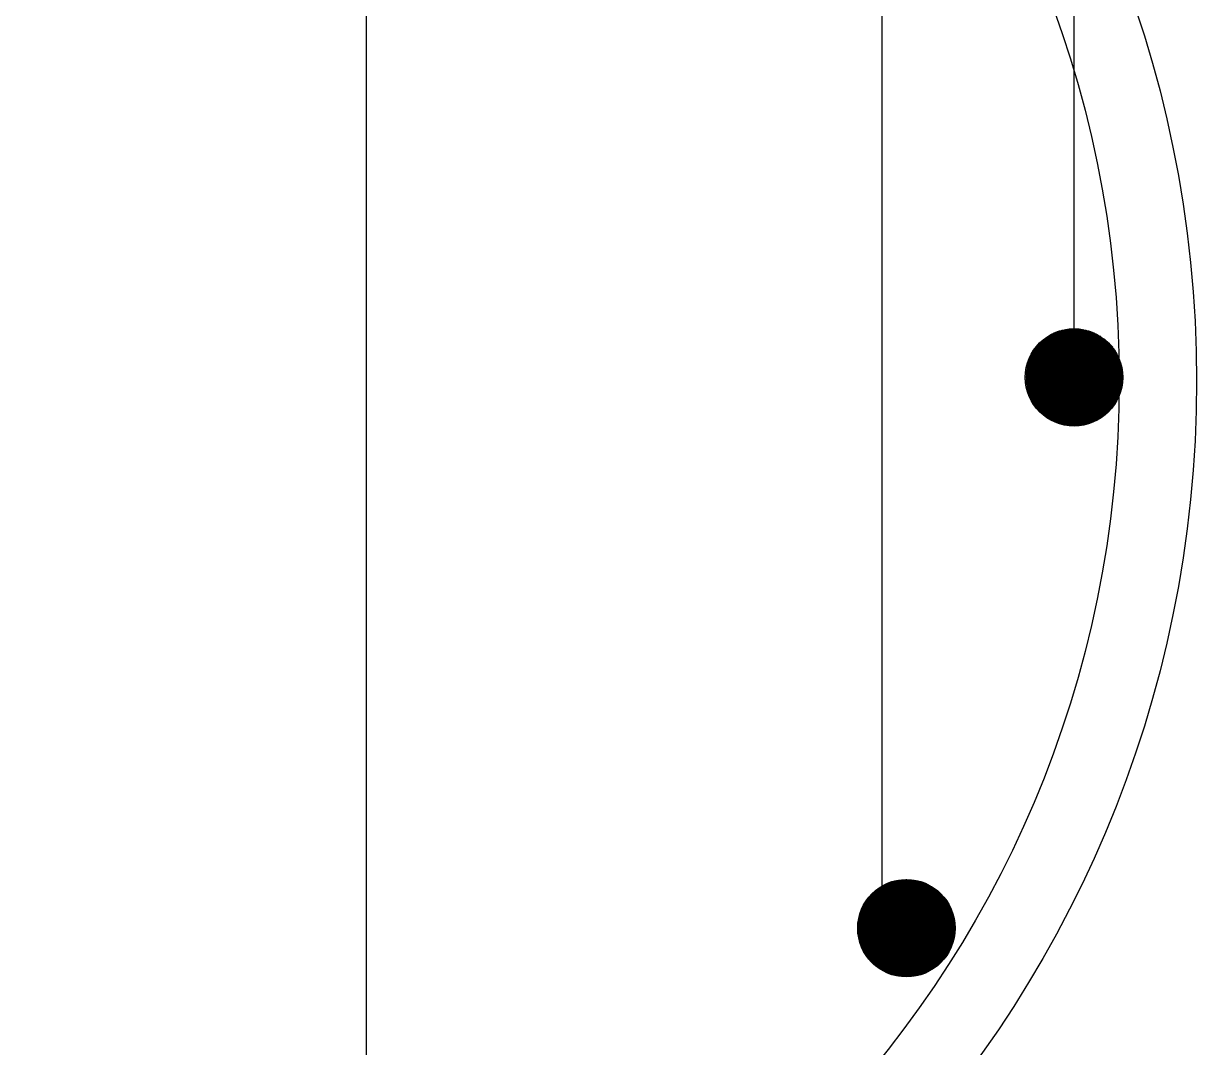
# Model space of a CAD drawing. Header units: metres. Extents: x 0 to 297, y 0 to 210.
# Drawn here: x 231.14 to 247.52, y 163.42 to 177.72 of the extents above; entities that cross this region are included whole.
import ezdxf

# ---------------------------------------------------------------- set-up
doc = ezdxf.new("R2010")
doc.units = ezdxf.units.M

msp = doc.modelspace()

# ---------------------------------------------------------------- linework, layer by layer
for p, q in [((235.93, 192.02), (235.93, 159.74)), ((243.13, 165.09), (243.13, 192.02)), ((245.81, 172.78), (245.81, 192.02)), ((245.14, 172.73), (245.87, 173.46)), ((245.14, 172.74), (245.86, 173.46)), ((245.14, 172.74), (245.85, 173.46)), ((245.14, 172.75), (245.84, 173.46)), ((245.14, 172.76), (245.83, 173.46)), ((245.14, 172.77), (245.82, 173.46)), ((245.14, 172.78), (245.81, 173.46)), ((245.14, 172.79), (245.8, 173.46)), ((245.14, 172.8), (245.79, 173.46)), ((245.14, 172.81), (245.78, 173.46)), ((245.14, 172.82), (245.77, 173.46)), ((245.14, 172.83), (245.76, 173.46)), ((245.14, 172.84), (245.75, 173.46)), ((245.14, 172.69), (245.9, 173.45)), ((245.14, 172.7), (245.9, 173.45)), ((245.14, 172.71), (245.89, 173.45)), ((245.14, 172.72), (245.88, 173.45)), ((245.14, 172.85), (245.74, 173.45)), ((245.14, 172.86), (245.73, 173.45)), ((245.14, 172.87), (245.72, 173.45)), ((245.15, 172.65), (245.94, 173.45)), ((245.15, 172.66), (245.94, 173.45)), ((245.15, 172.67), (245.93, 173.45)), ((245.15, 172.68), (245.92, 173.45)), ((245.15, 172.68), (245.91, 173.45)), ((245.15, 172.89), (245.71, 173.45)), ((245.15, 172.9), (245.7, 173.45)), ((245.15, 172.91), (245.69, 173.45)), ((245.15, 172.64), (245.96, 173.44)), ((245.15, 172.64), (245.95, 173.44)), ((245.15, 172.92), (245.68, 173.44)), ((245.15, 172.93), (245.66, 173.44)), ((245.16, 172.61), (245.98, 173.44)), ((245.16, 172.62), (245.98, 173.44)), ((245.16, 172.63), (245.97, 173.44)), ((245.16, 172.94), (245.65, 173.44)), ((245.16, 172.96), (245.64, 173.44)), ((245.16, 172.6), (246, 173.43)), ((245.16, 172.61), (245.99, 173.43)), ((245.16, 172.97), (245.63, 173.43)), ((245.17, 172.58), (246.02, 173.43)), ((245.17, 172.58), (246.01, 173.43)), ((245.17, 172.59), (246.01, 173.43)), ((245.17, 172.98), (245.61, 173.43)), ((245.17, 172.57), (246.03, 173.42)), ((245.17, 173), (245.6, 173.42)), ((245.18, 172.55), (246.05, 173.42)), ((245.18, 172.55), (246.04, 173.42)), ((245.18, 172.56), (246.03, 173.42)), ((245.18, 173.01), (245.58, 173.42)), ((246.45, 172.55), (245.58, 173.42)), ((246.45, 172.56), (245.59, 173.42)), ((246.45, 172.57), (245.6, 173.42)), ((246.45, 172.57), (245.6, 173.42)), ((246.46, 172.58), (245.61, 173.43)), ((246.46, 172.59), (245.62, 173.43)), ((246.46, 172.6), (245.62, 173.43)), ((246.46, 172.6), (245.63, 173.43)), ((246.47, 172.61), (245.64, 173.44)), ((246.47, 172.62), (245.65, 173.44)), ((246.47, 172.63), (245.66, 173.44)), ((246.47, 172.63), (245.66, 173.44)), ((246.47, 172.64), (245.67, 173.44)), ((246.47, 172.65), (245.68, 173.44)), ((246.48, 172.66), (245.69, 173.45)), ((246.48, 172.66), (245.69, 173.45)), ((246.48, 172.67), (245.7, 173.45)), ((246.48, 172.68), (245.71, 173.45)), ((246.48, 172.69), (245.72, 173.45)), ((246.48, 172.7), (245.73, 173.45)), ((246.48, 172.71), (245.74, 173.45)), ((246.48, 172.71), (245.74, 173.45)), ((246.49, 172.72), (245.75, 173.46)), ((246.49, 172.73), (245.76, 173.46)), ((246.49, 172.74), (245.77, 173.46)), ((246.49, 172.75), (245.78, 173.46)), ((246.49, 172.76), (245.79, 173.46)), ((246.49, 172.77), (245.8, 173.46)), ((246.49, 172.78), (245.81, 173.46)), ((246.49, 172.79), (245.82, 173.46)), ((246.49, 172.8), (245.83, 173.46)), ((246.49, 172.81), (245.84, 173.46)), ((246.49, 172.82), (245.85, 173.46)), ((246.49, 172.83), (245.86, 173.46)), ((246.49, 172.84), (245.87, 173.46)), ((246.48, 172.85), (245.88, 173.45)), ((246.48, 172.86), (245.89, 173.45)), ((246.48, 172.87), (245.9, 173.45)), ((246.48, 172.88), (245.91, 173.45)), ((246.48, 172.89), (245.92, 173.45)), ((246.48, 172.9), (245.93, 173.45)), ((246.47, 172.92), (245.95, 173.44)), ((246.47, 172.93), (245.96, 173.44)), ((246.47, 172.94), (245.97, 173.44)), ((246.47, 172.95), (245.98, 173.44)), ((246.46, 172.97), (246, 173.43)), ((246.46, 172.98), (246.01, 173.43)), ((246.45, 172.99), (246.02, 173.42)), ((246.45, 173.01), (246.04, 173.42)), ((245.18, 172.54), (246.06, 173.41)), ((245.18, 173.03), (245.57, 173.41)), ((245.19, 172.53), (246.07, 173.41)), ((245.19, 172.53), (246.06, 173.41)), ((245.19, 173.04), (245.55, 173.41)), ((245.19, 172.51), (246.08, 173.4)), ((245.19, 172.52), (246.08, 173.4)), ((245.2, 172.5), (246.1, 173.4)), ((245.2, 172.51), (246.09, 173.4)), ((245.2, 173.06), (245.53, 173.4)), ((245.2, 172.49), (246.1, 173.39)), ((245.21, 172.48), (246.12, 173.39)), ((245.21, 172.49), (246.11, 173.39)), ((245.21, 173.08), (245.52, 173.39)), ((245.21, 172.47), (246.12, 173.38)), ((245.22, 172.46), (246.13, 173.38)), ((245.22, 172.47), (246.13, 173.38)), ((245.22, 173.1), (245.5, 173.38)), ((245.22, 172.46), (246.14, 173.37)), ((245.23, 172.44), (246.15, 173.37)), ((245.23, 172.45), (246.15, 173.37)), ((245.23, 173.12), (245.48, 173.37)), ((245.23, 172.44), (246.16, 173.36)), ((245.24, 172.43), (246.17, 173.36)), ((245.24, 172.43), (246.16, 173.36)), ((245.24, 172.42), (246.18, 173.35)), ((245.24, 173.15), (245.45, 173.35)), ((245.25, 172.41), (246.18, 173.35)), ((245.25, 172.41), (246.19, 173.34)), ((245.26, 172.4), (246.2, 173.34)), ((245.26, 172.4), (246.19, 173.34)), ((245.26, 172.39), (246.2, 173.33)), ((245.26, 173.17), (245.42, 173.33)), ((245.27, 172.39), (246.21, 173.33)), ((245.27, 172.38), (246.22, 173.32)), ((245.28, 172.37), (246.23, 173.32)), ((245.28, 172.38), (246.22, 173.32)), ((245.28, 172.36), (246.23, 173.31)), ((245.29, 172.36), (246.24, 173.31)), ((245.29, 172.35), (246.24, 173.3)), ((245.3, 172.34), (246.25, 173.3)), ((245.3, 172.35), (246.25, 173.3)), ((245.3, 173.22), (245.38, 173.3)), ((245.31, 172.33), (246.26, 173.29)), ((245.31, 172.34), (246.26, 173.29)), ((245.31, 172.33), (246.27, 173.28)), ((245.32, 172.32), (246.27, 173.28)), ((245.32, 172.32), (246.28, 173.27)), ((246.28, 172.29), (245.32, 173.25)), ((245.33, 172.31), (246.28, 173.27)), ((245.33, 172.31), (246.29, 173.26)), ((246.29, 172.3), (245.33, 173.26)), ((246.28, 172.3), (245.33, 173.25)), ((246.3, 172.31), (245.34, 173.27)), ((245.34, 172.3), (246.29, 173.26)), ((246.29, 172.31), (245.34, 173.26)), ((245.34, 172.3), (246.3, 173.25)), ((246.31, 172.32), (245.35, 173.28)), ((246.3, 172.32), (245.35, 173.27)), ((245.35, 172.29), (246.3, 173.25)), ((246.31, 172.33), (245.36, 173.28)), ((246.31, 172.33), (245.36, 173.28)), ((246.32, 172.34), (245.37, 173.29)), ((246.32, 172.34), (245.37, 173.29)), ((246.33, 172.35), (245.38, 173.3)), ((246.33, 172.35), (245.38, 173.3)), ((246.34, 172.36), (245.39, 173.31)), ((246.34, 172.36), (245.39, 173.31)), ((246.35, 172.37), (245.4, 173.32)), ((246.35, 172.37), (245.4, 173.32)), ((246.36, 172.38), (245.41, 173.33)), ((246.35, 172.38), (245.41, 173.32)), ((246.36, 172.39), (245.42, 173.33)), ((246.37, 172.4), (245.43, 173.34)), ((246.37, 172.4), (245.43, 173.34)), ((246.38, 172.41), (245.44, 173.35)), ((246.37, 172.41), (245.44, 173.34)), ((246.38, 172.42), (245.45, 173.35)), ((246.38, 172.42), (245.45, 173.35)), ((246.39, 172.43), (245.46, 173.36)), ((246.4, 172.44), (245.47, 173.37)), ((246.39, 172.44), (245.47, 173.36)), ((246.4, 172.45), (245.48, 173.37)), ((246.4, 172.45), (245.48, 173.37)), ((246.41, 172.46), (245.49, 173.38)), ((246.41, 172.47), (245.5, 173.38)), ((246.41, 172.47), (245.5, 173.38)), ((246.42, 172.48), (245.51, 173.39)), ((246.42, 172.48), (245.51, 173.39)), ((246.42, 172.49), (245.52, 173.39)), ((246.43, 172.5), (245.53, 173.4)), ((246.42, 172.5), (245.53, 173.39)), ((246.43, 172.51), (245.54, 173.4)), ((246.44, 172.52), (245.55, 173.41)), ((246.43, 172.52), (245.55, 173.4)), ((246.44, 172.53), (245.56, 173.41)), ((246.44, 172.54), (245.57, 173.41)), ((246.44, 172.54), (245.57, 173.41)), ((246.44, 173.02), (246.05, 173.41)), ((246.44, 173.04), (246.07, 173.41)), ((246.43, 173.06), (246.09, 173.4)), ((246.42, 173.07), (246.1, 173.39)), ((246.41, 173.09), (246.12, 173.38)), ((246.4, 173.11), (246.14, 173.37)), ((246.39, 173.14), (246.17, 173.36)), ((246.37, 173.16), (246.19, 173.34)), ((246.35, 173.2), (246.23, 173.32)), ((246.12, 172.18), (245.21, 173.09)), ((246.14, 172.19), (245.22, 173.11)), ((246.13, 172.19), (245.22, 173.1)), ((246.13, 172.19), (245.22, 173.1)), ((246.16, 172.2), (245.23, 173.13)), ((246.15, 172.2), (245.23, 173.12)), ((246.15, 172.2), (245.23, 173.12)), ((246.17, 172.21), (245.24, 173.14)), ((246.17, 172.21), (245.24, 173.14)), ((246.16, 172.21), (245.24, 173.13)), ((246.19, 172.22), (245.25, 173.16)), ((246.19, 172.22), (245.25, 173.16)), ((246.18, 172.22), (245.25, 173.15)), ((246.2, 172.23), (245.26, 173.17)), ((246.2, 172.23), (245.26, 173.17)), ((246.22, 172.24), (245.27, 173.19)), ((246.21, 172.24), (245.27, 173.18)), ((246.21, 172.24), (245.27, 173.18)), ((246.23, 172.25), (245.28, 173.2)), ((246.23, 172.25), (245.28, 173.2)), ((246.24, 172.26), (245.29, 173.21)), ((246.24, 172.26), (245.29, 173.21)), ((246.26, 172.27), (245.3, 173.23)), ((246.25, 172.27), (245.3, 173.22)), ((246.25, 172.27), (245.3, 173.22)), ((246.27, 172.28), (245.31, 173.24)), ((246.26, 172.28), (245.31, 173.23)), ((246.27, 172.29), (245.32, 173.24)), ((245.35, 172.29), (246.31, 173.24)), ((245.36, 172.29), (246.31, 173.24)), ((245.36, 172.28), (246.32, 173.23)), ((245.37, 172.28), (246.32, 173.23)), ((245.37, 172.27), (246.32, 173.22)), ((245.38, 172.27), (246.33, 173.22)), ((245.38, 172.26), (246.33, 173.21)), ((245.39, 172.26), (246.34, 173.21)), ((245.39, 172.25), (246.34, 173.2)), ((245.4, 172.25), (246.35, 173.2)), ((245.4, 172.25), (246.35, 173.19)), ((245.41, 172.24), (246.35, 173.19)), ((245.41, 172.24), (246.36, 173.18)), ((245.42, 172.23), (246.36, 173.18)), ((245.43, 172.23), (246.37, 173.17)), ((245.43, 172.23), (246.37, 173.16)), ((245.44, 172.22), (246.37, 173.16)), ((245.44, 172.22), (246.38, 173.15)), ((245.45, 172.21), (246.38, 173.15)), ((245.45, 172.21), (246.39, 173.14)), ((245.46, 172.21), (246.39, 173.14)), ((245.47, 172.2), (246.39, 173.13)), ((245.47, 172.2), (246.4, 173.12)), ((245.48, 172.2), (246.4, 173.12)), ((245.48, 172.19), (246.4, 173.11)), ((245.49, 172.19), (246.41, 173.11)), ((245.5, 172.19), (246.41, 173.1)), ((245.5, 172.18), (246.41, 173.09)), ((245.51, 172.18), (246.42, 173.09)), ((245.96, 172.12), (245.15, 172.93)), ((246, 172.13), (245.16, 172.97)), ((245.99, 172.13), (245.16, 172.96)), ((245.98, 172.13), (245.16, 172.95)), ((245.97, 172.13), (245.16, 172.94)), ((245.97, 172.13), (245.16, 172.94)), ((246.03, 172.14), (245.17, 173)), ((246.03, 172.14), (245.17, 173)), ((246.02, 172.14), (245.17, 172.99)), ((246.01, 172.14), (245.17, 172.98)), ((246, 172.14), (245.17, 172.97)), ((246.05, 172.15), (245.18, 173.02)), ((246.05, 172.15), (245.18, 173.02)), ((246.04, 172.15), (245.18, 173.01)), ((246.08, 172.16), (245.19, 173.05)), ((246.07, 172.16), (245.19, 173.04)), ((246.07, 172.16), (245.19, 173.04)), ((246.06, 172.16), (245.19, 173.03)), ((246.1, 172.17), (245.2, 173.07)), ((246.09, 172.17), (245.2, 173.06)), ((246.09, 172.17), (245.2, 173.06)), ((246.11, 172.18), (245.21, 173.08)), ((246.11, 172.18), (245.21, 173.08)), ((245.52, 172.18), (246.42, 173.08)), ((245.52, 172.17), (246.42, 173.07)), ((245.53, 172.17), (246.43, 173.07)), ((245.54, 172.17), (246.43, 173.06)), ((245.54, 172.16), (246.43, 173.05)), ((245.55, 172.16), (246.43, 173.05)), ((245.56, 172.16), (246.44, 173.04)), ((245.56, 172.16), (246.44, 173.03)), ((245.57, 172.15), (246.44, 173.03)), ((245.58, 172.15), (246.45, 173.02)), ((245.58, 172.15), (246.45, 173.01)), ((245.59, 172.15), (246.45, 173.01)), ((245.6, 172.14), (246.45, 173)), ((245.6, 172.14), (246.46, 172.99)), ((245.61, 172.14), (246.46, 172.98)), ((245.62, 172.14), (246.46, 172.98)), ((245.63, 172.13), (246.46, 172.97)), ((245.63, 172.13), (246.46, 172.96)), ((245.64, 172.13), (246.47, 172.95)), ((245.65, 172.13), (246.47, 172.95)), ((245.66, 172.13), (246.47, 172.94)), ((245.66, 172.12), (246.47, 172.93)), ((245.9, 172.11), (245.14, 172.87)), ((245.89, 172.11), (245.14, 172.86)), ((245.88, 172.11), (245.14, 172.85)), ((245.88, 172.11), (245.14, 172.85)), ((245.87, 172.11), (245.14, 172.84)), ((245.86, 172.11), (245.14, 172.83)), ((245.85, 172.11), (245.14, 172.82)), ((245.84, 172.11), (245.14, 172.81)), ((245.83, 172.11), (245.14, 172.8)), ((245.82, 172.11), (245.14, 172.79)), ((245.81, 172.11), (245.14, 172.78)), ((245.8, 172.11), (245.14, 172.77)), ((245.79, 172.11), (245.14, 172.76)), ((245.95, 172.12), (245.15, 172.92)), ((245.94, 172.12), (245.15, 172.91)), ((245.93, 172.12), (245.15, 172.9)), ((245.93, 172.12), (245.15, 172.9)), ((245.92, 172.12), (245.15, 172.89)), ((245.91, 172.12), (245.15, 172.88)), ((245.67, 172.12), (246.47, 172.92)), ((245.68, 172.12), (246.47, 172.92)), ((245.69, 172.12), (246.48, 172.91)), ((245.7, 172.12), (246.48, 172.9)), ((245.7, 172.12), (246.48, 172.89)), ((245.71, 172.12), (246.48, 172.88)), ((245.72, 172.11), (246.48, 172.88)), ((245.73, 172.11), (246.48, 172.87)), ((245.74, 172.11), (246.48, 172.86)), ((245.75, 172.11), (246.48, 172.85)), ((245.76, 172.11), (246.49, 172.84)), ((245.76, 172.11), (246.49, 172.83)), ((245.77, 172.11), (246.49, 172.82)), ((245.78, 172.11), (246.49, 172.81)), ((245.79, 172.11), (246.49, 172.8)), ((245.8, 172.11), (246.49, 172.8)), ((245.81, 172.11), (246.49, 172.79)), ((245.82, 172.11), (246.49, 172.78)), ((245.83, 172.11), (246.49, 172.77)), ((245.84, 172.11), (246.49, 172.76)), ((245.78, 172.11), (245.14, 172.75)), ((245.77, 172.11), (245.14, 172.74)), ((245.76, 172.11), (245.14, 172.73)), ((245.75, 172.11), (245.14, 172.72)), ((245.74, 172.11), (245.14, 172.71)), ((245.73, 172.11), (245.14, 172.7)), ((245.72, 172.11), (245.14, 172.69)), ((245.71, 172.12), (245.15, 172.68)), ((245.7, 172.12), (245.15, 172.67)), ((245.69, 172.12), (245.15, 172.66)), ((245.67, 172.12), (245.15, 172.64)), ((245.66, 172.13), (245.16, 172.63)), ((245.65, 172.13), (245.16, 172.62)), ((245.64, 172.13), (245.16, 172.61)), ((245.85, 172.11), (246.49, 172.75)), ((245.86, 172.11), (246.49, 172.74)), ((245.87, 172.11), (246.49, 172.73)), ((245.88, 172.11), (246.48, 172.72)), ((245.89, 172.11), (246.48, 172.71)), ((245.9, 172.11), (246.48, 172.69)), ((245.91, 172.12), (246.48, 172.68)), ((245.92, 172.12), (246.48, 172.67)), ((245.94, 172.12), (246.48, 172.66)), ((245.95, 172.12), (246.47, 172.65)), ((245.96, 172.12), (246.47, 172.64)), ((245.97, 172.13), (246.47, 172.62)), ((245.99, 172.13), (246.47, 172.61)), ((246, 172.13), (246.46, 172.6)), ((245.62, 172.14), (245.17, 172.59)), ((245.61, 172.14), (245.17, 172.58)), ((245.59, 172.14), (245.17, 172.56)), ((245.58, 172.15), (245.18, 172.55)), ((245.56, 172.16), (245.19, 172.53)), ((245.55, 172.16), (245.19, 172.52)), ((245.53, 172.17), (245.2, 172.5)), ((245.51, 172.18), (245.21, 172.48)), ((245.49, 172.19), (245.22, 172.46)), ((245.47, 172.2), (245.23, 172.44)), ((246.01, 172.14), (246.46, 172.58)), ((246.03, 172.14), (246.45, 172.57)), ((246.04, 172.15), (246.45, 172.56)), ((246.06, 172.15), (246.44, 172.54)), ((246.07, 172.16), (246.44, 172.52)), ((246.09, 172.17), (246.43, 172.51)), ((246.11, 172.18), (246.42, 172.49)), ((246.13, 172.18), (246.41, 172.47)), ((246.15, 172.2), (246.4, 172.45)), ((246.17, 172.21), (246.39, 172.43)), ((245.45, 172.22), (245.25, 172.42)), ((245.42, 172.24), (245.27, 172.39)), ((245.37, 172.28), (245.31, 172.34)), ((246.2, 172.23), (246.37, 172.4)), ((246.24, 172.26), (246.34, 172.36)), ((242.79, 165.08), (243.48, 165.77)), ((242.79, 165.09), (243.47, 165.77)), ((242.79, 165.1), (243.46, 165.77)), ((242.79, 165.05), (243.51, 165.76)), ((242.79, 165.06), (243.5, 165.76)), ((242.79, 165.07), (243.49, 165.76)), ((242.79, 165.11), (243.45, 165.76)), ((242.79, 165.12), (243.44, 165.76)), ((242.79, 165.13), (243.43, 165.76)), ((242.8, 164.97), (243.58, 165.76)), ((242.8, 164.98), (243.58, 165.76)), ((242.8, 164.99), (243.57, 165.76)), ((242.8, 165), (243.56, 165.76)), ((242.8, 165.01), (243.55, 165.76)), ((242.8, 165.02), (243.54, 165.76)), ((242.8, 165.03), (243.53, 165.76)), ((242.8, 165.03), (243.52, 165.76)), ((242.8, 165.04), (243.52, 165.76)), ((242.8, 165.14), (243.42, 165.76)), ((242.8, 165.15), (243.41, 165.76)), ((242.8, 165.16), (243.4, 165.76)), ((242.8, 165.17), (243.39, 165.76)), ((242.8, 165.18), (243.38, 165.76)), ((242.8, 165.19), (243.37, 165.76)), ((242.8, 165.2), (243.36, 165.76)), ((242.81, 164.93), (243.63, 165.75)), ((242.81, 164.94), (243.62, 165.75)), ((242.81, 164.94), (243.62, 165.75)), ((242.81, 164.95), (243.61, 165.75)), ((242.81, 164.96), (243.6, 165.75)), ((242.81, 164.97), (243.59, 165.75)), ((242.81, 165.22), (243.34, 165.75)), ((242.81, 165.23), (243.33, 165.75)), ((242.81, 165.24), (243.32, 165.75)), ((242.81, 165.25), (243.31, 165.75)), ((242.82, 164.9), (243.66, 165.74)), ((242.82, 164.9), (243.65, 165.74)), ((242.82, 164.91), (243.65, 165.74)), ((242.82, 164.92), (243.64, 165.74)), ((242.82, 165.26), (243.29, 165.74)), ((242.82, 165.28), (243.28, 165.74)), ((242.82, 164.89), (243.67, 165.73)), ((242.82, 165.29), (243.27, 165.73)), ((242.83, 164.86), (243.7, 165.73)), ((242.83, 164.87), (243.69, 165.73)), ((242.83, 164.88), (243.68, 165.73)), ((242.83, 164.88), (243.68, 165.73)), ((242.83, 165.31), (243.25, 165.73)), ((242.83, 165.32), (243.24, 165.72)), ((242.84, 164.84), (243.72, 165.72)), ((242.84, 164.85), (243.71, 165.72)), ((242.84, 164.85), (243.7, 165.72)), ((242.84, 165.34), (243.22, 165.72)), ((244.1, 164.84), (243.22, 165.72)), ((244.1, 164.85), (243.22, 165.72)), ((244.1, 164.85), (243.23, 165.72)), ((244.11, 164.87), (243.24, 165.73)), ((244.1, 164.86), (243.24, 165.72)), ((244.11, 164.87), (243.25, 165.73)), ((244.11, 164.88), (243.26, 165.73)), ((244.11, 164.89), (243.27, 165.74)), ((244.11, 164.89), (243.27, 165.73)), ((244.12, 164.9), (243.28, 165.74)), ((244.12, 164.91), (243.29, 165.74)), ((244.12, 164.92), (243.3, 165.74)), ((244.12, 164.92), (243.3, 165.74)), ((244.13, 164.93), (243.31, 165.75)), ((244.13, 164.94), (243.32, 165.75)), ((244.13, 164.95), (243.33, 165.75)), ((244.13, 164.96), (243.33, 165.75)), ((244.13, 164.96), (243.34, 165.75)), ((244.13, 164.97), (243.35, 165.75)), ((244.13, 164.98), (243.36, 165.76)), ((244.14, 164.99), (243.37, 165.76)), ((244.14, 165), (243.38, 165.76)), ((244.14, 165), (243.38, 165.76)), ((244.14, 165.01), (243.39, 165.76)), ((244.14, 165.02), (243.4, 165.76)), ((244.14, 165.03), (243.41, 165.76)), ((244.14, 165.04), (243.42, 165.76)), ((244.14, 165.05), (243.43, 165.76)), ((244.14, 165.06), (243.44, 165.76)), ((244.14, 165.07), (243.45, 165.76)), ((244.14, 165.08), (243.45, 165.76)), ((244.14, 165.09), (243.46, 165.77)), ((244.14, 165.09), (243.47, 165.77)), ((244.14, 165.1), (243.48, 165.76)), ((244.14, 165.11), (243.49, 165.76)), ((244.14, 165.12), (243.5, 165.76)), ((244.14, 165.13), (243.51, 165.76)), ((244.14, 165.14), (243.52, 165.76)), ((244.14, 165.16), (243.53, 165.76)), ((244.14, 165.17), (243.54, 165.76)), ((244.14, 165.18), (243.56, 165.76)), ((244.14, 165.19), (243.57, 165.76)), ((244.13, 165.2), (243.58, 165.76)), ((244.13, 165.21), (243.59, 165.75)), ((244.13, 165.22), (243.6, 165.75)), ((244.13, 165.23), (243.61, 165.75)), ((244.13, 165.25), (243.63, 165.75)), ((244.12, 165.26), (243.64, 165.74)), ((244.12, 165.27), (243.65, 165.74)), ((244.11, 165.29), (243.67, 165.74)), ((244.11, 165.3), (243.68, 165.73)), ((244.11, 165.31), (243.69, 165.73)), ((244.1, 165.33), (243.71, 165.72)), ((242.84, 164.83), (243.72, 165.71)), ((242.85, 164.81), (243.74, 165.71)), ((242.85, 164.82), (243.74, 165.71)), ((242.85, 164.83), (243.73, 165.71)), ((242.85, 165.35), (243.21, 165.71)), ((242.85, 165.37), (243.19, 165.7)), ((242.86, 164.79), (243.76, 165.7)), ((242.86, 164.8), (243.76, 165.7)), ((242.86, 164.81), (243.75, 165.7)), ((242.86, 165.39), (243.17, 165.7)), ((242.87, 164.78), (243.78, 165.69)), ((242.87, 164.78), (243.78, 165.69)), ((242.87, 164.79), (243.77, 165.69)), ((242.87, 165.41), (243.15, 165.69)), ((242.88, 164.76), (243.8, 165.68)), ((242.88, 164.76), (243.8, 165.68)), ((242.88, 164.77), (243.79, 165.68)), ((242.88, 165.43), (243.13, 165.67)), ((242.89, 164.74), (243.82, 165.67)), ((242.89, 164.74), (243.81, 165.67)), ((242.89, 164.75), (243.81, 165.67)), ((242.9, 164.72), (243.84, 165.66)), ((242.9, 164.73), (243.83, 165.66)), ((242.9, 164.73), (243.83, 165.66)), ((242.9, 165.45), (243.11, 165.66)), ((242.91, 164.71), (243.85, 165.65)), ((242.91, 164.72), (243.84, 165.65)), ((242.92, 164.69), (243.87, 165.64)), ((242.92, 164.7), (243.86, 165.64)), ((242.92, 164.7), (243.85, 165.64)), ((242.92, 165.48), (243.08, 165.64)), ((242.93, 164.68), (243.88, 165.63)), ((242.93, 164.69), (243.87, 165.63)), ((242.94, 164.67), (243.89, 165.62)), ((242.94, 164.67), (243.89, 165.62)), ((242.94, 164.68), (243.88, 165.62)), ((242.95, 164.66), (243.9, 165.61)), ((242.95, 164.66), (243.9, 165.61)), ((242.95, 165.52), (243.04, 165.61)), ((242.96, 164.65), (243.91, 165.6)), ((242.96, 164.65), (243.91, 165.6)), ((242.97, 164.64), (243.92, 165.59)), ((242.97, 164.64), (243.92, 165.59)), ((242.97, 164.63), (243.93, 165.58)), ((242.98, 164.62), (243.94, 165.58)), ((242.98, 164.63), (243.93, 165.58)), ((243.94, 164.6), (242.98, 165.56)), ((242.99, 164.62), (243.94, 165.57)), ((242.99, 164.61), (243.95, 165.57)), ((243.95, 164.61), (242.99, 165.57)), ((243.94, 164.61), (242.99, 165.56)), ((243.96, 164.62), (243, 165.58)), ((243.95, 164.62), (243, 165.57)), ((243, 164.61), (243.95, 165.56)), ((243, 164.6), (243.96, 165.56)), ((243.97, 164.63), (243.01, 165.59)), ((243.96, 164.63), (243.01, 165.58)), ((243.97, 164.64), (243.02, 165.6)), ((243.97, 164.64), (243.02, 165.59)), ((243.98, 164.65), (243.03, 165.6)), ((243.98, 164.65), (243.03, 165.6)), ((243.99, 164.66), (243.04, 165.61)), ((243.99, 164.66), (243.04, 165.61)), ((244, 164.67), (243.05, 165.62)), ((244, 164.67), (243.05, 165.62)), ((244.01, 164.68), (243.06, 165.63)), ((244.01, 164.69), (243.06, 165.63)), ((244.01, 164.69), (243.07, 165.63)), ((244.02, 164.7), (243.08, 165.64)), ((244.02, 164.7), (243.08, 165.64)), ((244.03, 164.71), (243.09, 165.65)), ((244.03, 164.71), (243.09, 165.65)), ((244.04, 164.72), (243.1, 165.66)), ((244.03, 164.72), (243.1, 165.65)), ((244.04, 164.73), (243.11, 165.66)), ((244.04, 164.74), (243.12, 165.67)), ((244.05, 164.74), (243.12, 165.67)), ((244.05, 164.75), (243.13, 165.68)), ((244.05, 164.75), (243.13, 165.67)), ((244.06, 164.76), (243.14, 165.68)), ((244.06, 164.77), (243.15, 165.69)), ((244.06, 164.77), (243.15, 165.68)), ((244.07, 164.78), (243.16, 165.69)), ((244.07, 164.79), (243.16, 165.69)), ((244.07, 164.79), (243.17, 165.7)), ((244.08, 164.8), (243.18, 165.7)), ((244.08, 164.8), (243.18, 165.7)), ((244.08, 164.81), (243.19, 165.7)), ((244.09, 164.82), (243.2, 165.71)), ((244.09, 164.82), (243.2, 165.71)), ((244.09, 164.83), (243.21, 165.71)), ((244.09, 165.35), (243.72, 165.71)), ((244.09, 165.36), (243.74, 165.71)), ((244.08, 165.38), (243.76, 165.7)), ((244.07, 165.4), (243.78, 165.69)), ((244.06, 165.42), (243.8, 165.68)), ((244.04, 165.44), (243.82, 165.67)), ((244.03, 165.47), (243.85, 165.65)), ((244, 165.5), (243.88, 165.62)), ((243.77, 164.49), (242.86, 165.39)), ((243.79, 164.5), (242.87, 165.41)), ((243.78, 164.49), (242.87, 165.4)), ((243.78, 164.49), (242.87, 165.4)), ((243.81, 164.51), (242.88, 165.43)), ((243.8, 164.5), (242.88, 165.42)), ((243.79, 164.5), (242.88, 165.42)), ((243.82, 164.51), (242.89, 165.44)), ((243.81, 164.51), (242.89, 165.43)), ((243.84, 164.52), (242.9, 165.46)), ((243.83, 164.52), (242.9, 165.45)), ((243.82, 164.52), (242.9, 165.45)), ((243.85, 164.54), (242.91, 165.47)), ((243.85, 164.53), (242.91, 165.47)), ((243.84, 164.53), (242.91, 165.46)), ((243.86, 164.54), (242.92, 165.49)), ((243.86, 164.54), (242.92, 165.48)), ((243.88, 164.56), (242.93, 165.5)), ((243.88, 164.55), (242.93, 165.5)), ((243.87, 164.55), (242.93, 165.49)), ((243.89, 164.56), (242.94, 165.51)), ((243.89, 164.56), (242.94, 165.51)), ((243.9, 164.57), (242.95, 165.52)), ((243.9, 164.57), (242.95, 165.52)), ((243.92, 164.59), (242.96, 165.54)), ((243.91, 164.58), (242.96, 165.53)), ((243.91, 164.58), (242.96, 165.53)), ((243.93, 164.6), (242.97, 165.55)), ((243.92, 164.59), (242.97, 165.54)), ((243.93, 164.6), (242.98, 165.55)), ((243.01, 164.6), (243.96, 165.55)), ((243.01, 164.59), (243.97, 165.55)), ((243.02, 164.59), (243.97, 165.54)), ((243.02, 164.58), (243.98, 165.54)), ((243.03, 164.58), (243.98, 165.53)), ((243.03, 164.57), (243.98, 165.53)), ((243.04, 164.57), (243.99, 165.52)), ((243.04, 164.57), (243.99, 165.52)), ((243.05, 164.56), (244, 165.51)), ((243.05, 164.56), (244, 165.5)), ((243.06, 164.55), (244.01, 165.5)), ((243.07, 164.55), (244.01, 165.49)), ((243.07, 164.55), (244.01, 165.49)), ((243.08, 164.54), (244.02, 165.48)), ((243.08, 164.54), (244.02, 165.48)), ((243.09, 164.53), (244.03, 165.47)), ((243.09, 164.53), (244.03, 165.47)), ((243.1, 164.53), (244.03, 165.46)), ((243.1, 164.52), (244.04, 165.45)), ((243.11, 164.52), (244.04, 165.45)), ((243.12, 164.51), (244.04, 165.44)), ((243.12, 164.51), (244.05, 165.44)), ((243.13, 164.51), (244.05, 165.43)), ((243.13, 164.5), (244.06, 165.42)), ((243.14, 164.5), (244.06, 165.42)), ((243.15, 164.5), (244.06, 165.41)), ((243.15, 164.49), (244.07, 165.41)), ((243.16, 164.49), (244.07, 165.4)), ((243.17, 164.49), (244.07, 165.39)), ((243.17, 164.48), (244.08, 165.39)), ((243.63, 164.43), (242.81, 165.25)), ((243.62, 164.43), (242.81, 165.24)), ((243.61, 164.43), (242.81, 165.24)), ((243.61, 164.43), (242.81, 165.23)), ((243.67, 164.44), (242.82, 165.29)), ((243.66, 164.44), (242.82, 165.28)), ((243.65, 164.44), (242.82, 165.27)), ((243.65, 164.44), (242.82, 165.27)), ((243.64, 164.44), (242.82, 165.26)), ((243.7, 164.45), (242.83, 165.32)), ((243.69, 164.45), (242.83, 165.31)), ((243.68, 164.45), (242.83, 165.3)), ((243.67, 164.45), (242.83, 165.3)), ((243.72, 164.47), (242.84, 165.34)), ((243.72, 164.46), (242.84, 165.34)), ((243.71, 164.46), (242.84, 165.33)), ((243.7, 164.46), (242.84, 165.32)), ((243.74, 164.47), (242.85, 165.36)), ((243.74, 164.47), (242.85, 165.36)), ((243.73, 164.47), (242.85, 165.35)), ((243.76, 164.48), (242.86, 165.38)), ((243.76, 164.48), (242.86, 165.38)), ((243.75, 164.48), (242.86, 165.37)), ((243.18, 164.48), (244.08, 165.38)), ((243.18, 164.48), (244.08, 165.37)), ((243.19, 164.47), (244.08, 165.37)), ((243.2, 164.47), (244.09, 165.36)), ((243.2, 164.47), (244.09, 165.35)), ((243.21, 164.47), (244.09, 165.35)), ((243.22, 164.46), (244.1, 165.34)), ((243.23, 164.46), (244.1, 165.33)), ((243.23, 164.46), (244.1, 165.33)), ((243.24, 164.46), (244.1, 165.32)), ((243.25, 164.45), (244.11, 165.31)), ((243.25, 164.45), (244.11, 165.31)), ((243.26, 164.45), (244.11, 165.3)), ((243.27, 164.45), (244.11, 165.29)), ((243.27, 164.44), (244.12, 165.28)), ((243.28, 164.44), (244.12, 165.28)), ((243.29, 164.44), (244.12, 165.27)), ((243.3, 164.44), (244.12, 165.26)), ((243.3, 164.44), (244.12, 165.25)), ((243.31, 164.43), (244.13, 165.25)), ((243.32, 164.43), (244.13, 165.24)), ((243.33, 164.43), (244.13, 165.23)), ((243.51, 164.42), (242.79, 165.13)), ((243.5, 164.42), (242.79, 165.12)), ((243.49, 164.42), (242.79, 165.11)), ((243.48, 164.42), (242.79, 165.1)), ((243.47, 164.42), (242.79, 165.09)), ((243.46, 164.42), (242.79, 165.08)), ((243.45, 164.42), (242.79, 165.07)), ((243.44, 164.42), (242.79, 165.06)), ((243.59, 164.43), (242.8, 165.21)), ((243.58, 164.42), (242.8, 165.2)), ((243.57, 164.42), (242.8, 165.2)), ((243.57, 164.42), (242.8, 165.19)), ((243.56, 164.42), (242.8, 165.18)), ((243.55, 164.42), (242.8, 165.17)), ((243.54, 164.42), (242.8, 165.16)), ((243.53, 164.42), (242.8, 165.15)), ((243.52, 164.42), (242.8, 165.14)), ((243.51, 164.42), (242.8, 165.14)), ((243.6, 164.43), (242.81, 165.22)), ((243.34, 164.43), (244.13, 165.22)), ((243.34, 164.43), (244.13, 165.22)), ((243.35, 164.43), (244.13, 165.21)), ((243.36, 164.42), (244.14, 165.2)), ((243.37, 164.42), (244.14, 165.19)), ((243.38, 164.42), (244.14, 165.18)), ((243.39, 164.42), (244.14, 165.17)), ((243.39, 164.42), (244.14, 165.17)), ((243.4, 164.42), (244.14, 165.16)), ((243.41, 164.42), (244.14, 165.15)), ((243.42, 164.42), (244.14, 165.14)), ((243.43, 164.42), (244.14, 165.13)), ((243.44, 164.42), (244.14, 165.12)), ((243.45, 164.42), (244.14, 165.11)), ((243.46, 164.42), (244.14, 165.1)), ((243.47, 164.42), (244.14, 165.09)), ((243.48, 164.42), (244.14, 165.08)), ((243.49, 164.42), (244.14, 165.07)), ((243.5, 164.42), (244.14, 165.06)), ((243.43, 164.42), (242.8, 165.05)), ((243.42, 164.42), (242.8, 165.04)), ((243.41, 164.42), (242.8, 165.03)), ((243.4, 164.42), (242.8, 165.02)), ((243.39, 164.42), (242.8, 165.01)), ((243.38, 164.42), (242.8, 165)), ((243.36, 164.42), (242.8, 164.99)), ((243.35, 164.43), (242.8, 164.97)), ((243.34, 164.43), (242.81, 164.96)), ((243.33, 164.43), (242.81, 164.95)), ((243.32, 164.43), (242.81, 164.94)), ((243.3, 164.44), (242.81, 164.93)), ((243.29, 164.44), (242.82, 164.91)), ((243.28, 164.44), (242.82, 164.9)), ((243.51, 164.42), (244.14, 165.05)), ((243.52, 164.42), (244.14, 165.04)), ((243.53, 164.42), (244.14, 165.03)), ((243.54, 164.42), (244.14, 165.02)), ((243.55, 164.42), (244.14, 165.01)), ((243.56, 164.42), (244.14, 165)), ((243.57, 164.42), (244.14, 164.99)), ((243.58, 164.42), (244.13, 164.98)), ((243.59, 164.43), (244.13, 164.97)), ((243.6, 164.43), (244.13, 164.96)), ((243.62, 164.43), (244.13, 164.94)), ((243.63, 164.43), (244.12, 164.93)), ((243.64, 164.44), (244.12, 164.92)), ((243.65, 164.44), (244.12, 164.9)), ((243.26, 164.45), (242.83, 164.89)), ((243.25, 164.45), (242.83, 164.87)), ((243.24, 164.46), (242.84, 164.86)), ((243.22, 164.46), (242.84, 164.84)), ((243.2, 164.47), (242.85, 164.83)), ((243.19, 164.48), (242.86, 164.81)), ((243.17, 164.49), (242.86, 164.79)), ((243.15, 164.5), (242.87, 164.77)), ((243.13, 164.51), (242.89, 164.75)), ((243.67, 164.45), (244.11, 164.89)), ((243.68, 164.45), (244.11, 164.88)), ((243.7, 164.45), (244.1, 164.86)), ((243.71, 164.46), (244.1, 164.85)), ((243.73, 164.47), (244.09, 164.83)), ((243.74, 164.47), (244.09, 164.81)), ((243.76, 164.48), (244.08, 164.8)), ((243.78, 164.49), (244.07, 164.78)), ((243.8, 164.5), (244.06, 164.76)), ((243.1, 164.52), (242.9, 164.72)), ((243.07, 164.54), (242.92, 164.69)), ((243.02, 164.58), (242.96, 164.64)), ((243.83, 164.52), (244.04, 164.73)), ((243.85, 164.54), (244.02, 164.71)), ((243.89, 164.56), (244, 164.67))]:
    msp.add_line(p, q)
for centre, radius in [((231.32, 172.73), 16.2), ((231.32, 172.73), 15.12), ((245.81, 172.78), 0.68), ((243.47, 165.09), 0.68)]:
    msp.add_circle(centre, radius)

doc.saveas('drawing.dxf')
